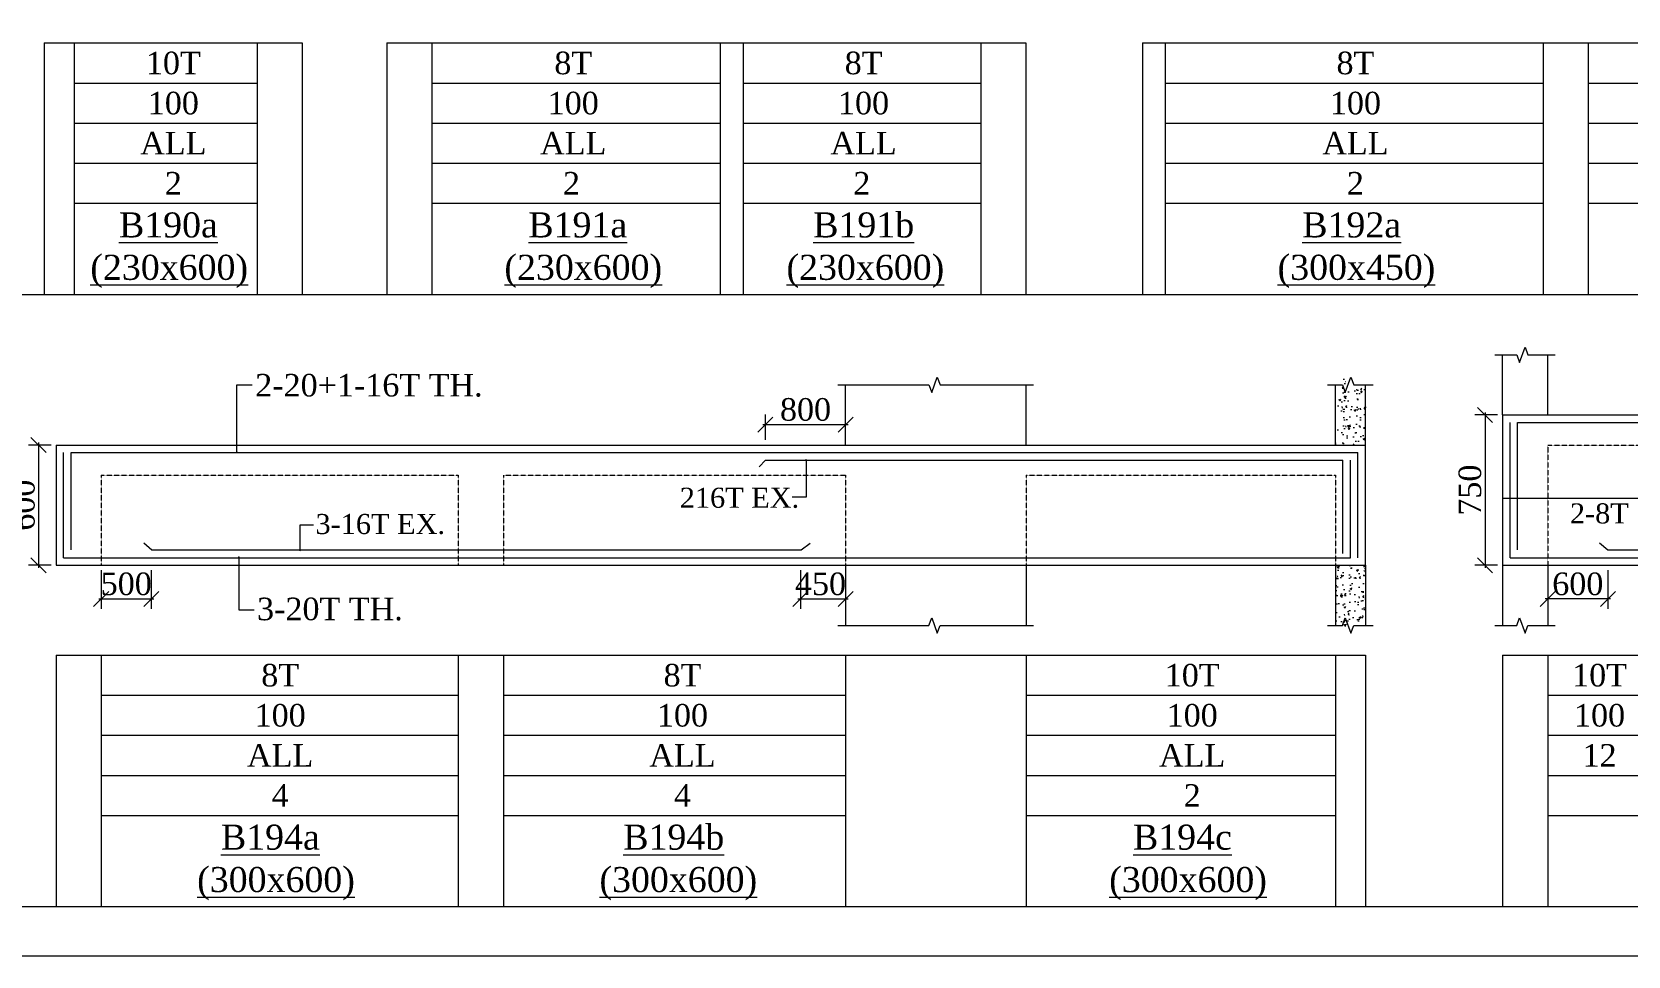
# Model space of a CAD drawing. Header units: millimetres. Extents: x 9781889 to 10654170, y -7832723 to -7608561.
# Drawn here: x 10499158 to 10515077, y -7801878 to -7792657 of the extents above; entities that cross this region are included whole.
import ezdxf
from ezdxf.enums import TextEntityAlignment as Align

# ---------------------------------------------------------------- set-up
doc = ezdxf.new("R2010")
doc.units = ezdxf.units.MM
doc.header["$LTSCALE"] = 10
doc.header["$PDMODE"] = 3
doc.linetypes.add('HIDDEN', pattern=[0.375, 0.25, -0.125])
for name, color, linetype, lineweight in [('S-CUT OUT LINE', 9, 'Continuous', 0), ('S-DIM L.S.', 7, 'Continuous', 0), ('S-HATCH', 8, 'Continuous', 0), ('S-L.S.SECTION', 5, 'Continuous', 0), ('S-L.S.SLAB LINE', 252, 'HIDDEN', 0), ('S-L.S.STEEL', 1, 'Continuous', 9), ('S-L.S.STEEL 1', 6, 'Continuous', 0), ('S-SECTION MARK', 7, 'Continuous', 0), ('S-SHEET', 251, 'Continuous', 0), ('S-TEXT', 7, 'Continuous', 0), ('S-TEXT L.S. BEAM NO.', 30, 'Continuous', 0), ('S-TEXT. L.S.', 7, 'Continuous', 0)]:
    doc.layers.add(name, color=color, linetype=linetype, lineweight=lineweight)
doc.styles.add('135', font='arial.ttf', dxfattribs={"width": 0.8, "height": 135})
doc.styles.get("Standard").update_dxf_attribs({"font": 'arial.ttf'})
doc.styles.add('TEXT', font='times.ttf')
doc.dimstyles.new('75', dxfattribs={"dimtxt": 135, "dimasz": 90, "dimexe": 0.1, "dimexo": 0.03, "dimgap": 0.09, "dimtad": 1, "dimdec": 0, "dimzin": 0, "dimdsep": 46, "dimtxsty": '135', "dimblk": 'ARCHTICK', "dimcen": 0.09, "dimclrd": 256, "dimclre": 256, "dimclrt": 256, "dimadec": 0, "dimazin": 0, "dimtfac": 1, "dimtdec": 0, "dimtofl": 0, "dimtmove": 1, "dimatfit": 3, "dimldrblk": 'DOTSMALL', "dimfxl": 1, "dimtolj": 1, "dimtzin": 0, "dimlwd": -1, "dimlwe": -1, "dimarcsym": 0})
doc.dimstyles.new('SETU_1', dxfattribs={"dimtxt": 200, "dimasz": 150, "dimexe": 100, "dimexo": 50, "dimgap": 35, "dimtad": 1, "dimdec": 0, "dimzin": 0, "dimdsep": 46, "dimtxsty": 'Standard', "dimblk": 'OBLIQUE', "dimcen": 150, "dimdle": 25, "dimclrd": 256, "dimclre": 7, "dimclrt": 256, "dimadec": 0, "dimazin": 0, "dimtfac": 1, "dimtdec": 0, "dimtofl": 0, "dimtmove": 1, "dimatfit": 3, "dimfxl": 1, "dimtolj": 1, "dimtzin": 0, "dimlwd": -1, "dimlwe": 5, "dimarcsym": 1})
pattern_1 = [(49.99999999999999, (472587.036938699, 27763.10288632847), (182.184668996004, -15.93908553890309), [19.05, -209.55]), (355, (472587.036938699, 27763.10288632847), (-35.24342142496934, 191.0568452390351), [15.24, -167.64058417]), (100.4514447, (472602.2189456988, 27761.77463282831), (146.9412470903533, 175.1177519121951), [16.19000879999999, -178.0902445999999]), (46.18420000000001, (472587.036938699, 27813.90288632829), (271.0790408921299, -42.04232793272715), [28.575, -314.325]), (96.63555760999992, (472609.626838699, 27810.39938632865), (237.404134051503, 247.4261245977215), [24.28502314, -267.13560816]), (351.1841511700001, (472587.036938699, 27813.90288632829), (237.404134064977, 247.4261245855326), [22.85996707, -251.45973192]), (21, (472612.4369386993, 27801.2028863281), (151.6143912691325, -102.2651981870876), [19.05, -209.55]), (326.0000000000001, (472612.4369386993, 27801.2028863281), (61.80202834764707, 184.1879661223193), [15.24, -167.64]), (71.45144499999999, (472625.0714712981, 27792.68078642804), (213.4164192787161, 81.92276888590524), [16.1900088, -178.0899376]), (37.50000000000001, (472587.036938699, 27763.10288632847), (3.088603250591817, 84.55503887315311), [0, -165.608, 0, -170.18, 0, -168.275]), (7.499999999999999, (472587.036938699, 27763.10288632847), (66.81966251030575, 100.1805748181195), [0, -97.02799999999999, 0, -161.798, 0, -64.135]), (327.5, (472530.394938698, 27763.10288632847), (135.5905951668714, -5.728743992673444), [0, -63.5, 0, -198.12, 0, -262.89]), (317.5, (472504.9949386995, 27763.10288632847), (148.129181386018, 25.42649103333303), [0, -82.55, 0, -131.572, 0, -186.69])]

# ---------------------------------------------------------------- blocks, each defined once
blk = doc.blocks.new('_ArchTick')
at = {"color": 0, "linetype": 'ByBlock', "const_width": 0.15}
blk.add_lwpolyline([(-0.5, -0.5), (0.5, 0.5)], dxfattribs=at)
blk = doc.blocks.new('_Oblique')
at = {"color": 0, "linetype": 'ByBlock', "lineweight": -2}
blk.add_line((-0.5, -0.5), (0.5, 0.5), dxfattribs=at)
blk = doc.blocks.new('*D1066')
at = {"layer": 'Defpoints', "color": 0, "transparency": 16777216}
for p in [(10499398.40778614, -7796778.75736119), (10499223.25782131, -7797978.757364171), (10499398.40778708, -7797978.757364171)]:
    blk.add_point(p, dxfattribs=at)
at = {"layer": 'S-DIM L.S.', "transparency": 16777216}
blk.add_line((10499223.25782131, -7796753.75736119), (10499223.25782131, -7798003.757364171), dxfattribs=at)
at = {"layer": 'S-DIM L.S.', "color": 7, "lineweight": 5, "transparency": 16777216}
for p, q in [((10499348.40778614, -7796778.75736119), (10499123.25782131, -7796778.75736119)), ((10499348.40778708, -7797978.757364171), (10499123.25782131, -7797978.757364171))]:
    blk.add_line(p, q, dxfattribs=at)
at = {"layer": 'S-DIM L.S.', "transparency": 16777216, "xscale": 150, "yscale": 150, "zscale": 150}
for p, rotation in [((10499223.25782131, -7796778.75736119), 90), ((10499223.25782131, -7797978.757364171), 270)]:
    blk.add_blockref('_Oblique', p, dxfattribs=dict(at, rotation=rotation))
at = {"layer": 'S-DIM L.S.', "transparency": 16777216, "insert": (10499073.81117387, -7797378.757362682), "char_height": 225, "attachment_point": 5, "rotation": 90, "style": 'TEXT'}
blk.add_mtext('\\A1;600', dxfattribs=at)
blk = doc.blocks.new('*D1073')
at = {"layer": 'Defpoints', "color": 0, "transparency": 16777216}
for p in [(10513825.63560599, -7796478.75736678), (10513650.48564119, -7797978.75736976), (10513825.63560692, -7797978.75736976)]:
    blk.add_point(p, dxfattribs=at)
at = {"layer": 'S-DIM L.S.', "color": 7, "lineweight": 5, "transparency": 16777216}
for p, q in [((10513775.63560599, -7796478.75736678), (10513550.48564119, -7796478.75736678)), ((10513775.63560692, -7797978.75736976), (10513550.48564119, -7797978.75736976))]:
    blk.add_line(p, q, dxfattribs=at)
at = {"layer": 'S-DIM L.S.', "transparency": 16777216}
blk.add_line((10513650.48564119, -7796453.75736678), (10513650.48564119, -7798003.75736976), dxfattribs=at)
at = {"layer": 'S-DIM L.S.', "transparency": 16777216, "xscale": 150, "yscale": 150, "zscale": 150}
for p, rotation in [((10513650.48564119, -7796478.75736678), 90), ((10513650.48564119, -7797978.75736976), 270)]:
    blk.add_blockref('_Oblique', p, dxfattribs=dict(at, rotation=rotation))
at = {"layer": 'S-DIM L.S.', "transparency": 16777216, "insert": (10513500.7145525, -7797228.757368272), "char_height": 225, "attachment_point": 5, "rotation": 90, "style": 'TEXT'}
blk.add_mtext('\\A1;750', dxfattribs=at)
blk = doc.blocks.new('*D1075')
at = {"layer": 'Defpoints', "color": 0, "transparency": 16777216}
for p in [(10514275.788171, -7797978.757382812, 0.0148120577035693), (10514875.91104803, -7797978.757384675, 0.0147644726574974), (10514275.788171, -7798314.830125751)]:
    blk.add_point(p, dxfattribs=at)
at = {"layer": 'S-DIM L.S.', "color": 7, "lineweight": 5, "transparency": 16777216}
for p, q in [((10514275.788171, -7798028.757382812), (10514275.788171, -7798414.830125751)), ((10514875.91104803, -7798028.757384675), (10514875.91104803, -7798414.830125751))]:
    blk.add_line(p, q, dxfattribs=at)
at = {"layer": 'S-DIM L.S.', "transparency": 16777216}
blk.add_line((10514900.91104803, -7798314.830125751), (10514250.788171, -7798314.830125751), dxfattribs=at)
at = {"layer": 'S-DIM L.S.', "transparency": 16777216, "xscale": 150, "yscale": 150, "zscale": 150, "rotation": 180}
blk.add_blockref('_Oblique', (10514275.788171, -7798314.830125751), dxfattribs=at)
at = {"layer": 'S-DIM L.S.', "transparency": 16777216, "xscale": 150, "yscale": 150, "zscale": 150}
blk.add_blockref('_Oblique', (10514875.91104803, -7798314.830125751), dxfattribs=at)
at = {"layer": 'S-DIM L.S.', "transparency": 16777216, "insert": (10514575.84960951, -7798165.383478311), "char_height": 225, "attachment_point": 5, "style": 'TEXT'}
blk.add_mtext('\\A1;600', dxfattribs=at)
blk = doc.blocks.new('*D1218')
at = {"layer": 'Defpoints', "color": 0, "transparency": 16777216}
for p in [(10507273.33848804, -7796574.953732503), (10506473.33848804, -7796778.757355598, 0.0148120577035693), (10507273.33848804, -7796778.757355598, 0.0148120577035693)]:
    blk.add_point(p, dxfattribs=at)
at = {"layer": 'S-DIM L.S.', "transparency": 16777216}
blk.add_line((10506448.33848804, -7796574.953732503), (10507298.33848804, -7796574.953732503), dxfattribs=at)
at = {"layer": 'S-DIM L.S.', "color": 7, "lineweight": 5, "transparency": 16777216}
for p, q in [((10506473.33848804, -7796728.757355598), (10506473.33848804, -7796474.953732503)), ((10507273.33848804, -7796728.757355598), (10507273.33848804, -7796474.953732503))]:
    blk.add_line(p, q, dxfattribs=at)
at = {"layer": 'S-DIM L.S.', "transparency": 16777216, "xscale": 150, "yscale": 150, "zscale": 150, "rotation": 180}
blk.add_blockref('_Oblique', (10506473.33848804, -7796574.953732503), dxfattribs=at)
at = {"layer": 'S-DIM L.S.', "transparency": 16777216, "xscale": 150, "yscale": 150, "zscale": 150}
blk.add_blockref('_Oblique', (10507273.33848804, -7796574.953732503), dxfattribs=at)
at = {"layer": 'S-DIM L.S.', "transparency": 16777216, "insert": (10506873.33848804, -7796425.507085063), "char_height": 225, "attachment_point": 5, "style": 'TEXT'}
blk.add_mtext('\\A1;800', dxfattribs=at)
blk = doc.blocks.new('*D1219')
at = {"layer": 'Defpoints', "color": 0, "transparency": 16777216}
for p in [(10506822.61561975, -7797978.757088496, 0.0147644726574974), (10507272.73849677, -7797978.757086634, 0.0148120577035693), (10507272.73849677, -7798314.829829573)]:
    blk.add_point(p, dxfattribs=at)
at = {"layer": 'S-DIM L.S.', "color": 7, "lineweight": 5, "transparency": 16777216}
for p, q in [((10506822.61561975, -7798028.757088496), (10506822.61561975, -7798414.829829573)), ((10507272.73849677, -7798028.757086634), (10507272.73849677, -7798414.829829573))]:
    blk.add_line(p, q, dxfattribs=at)
at = {"layer": 'S-DIM L.S.', "transparency": 16777216}
blk.add_line((10506797.61561975, -7798314.829829573), (10507297.73849677, -7798314.829829573), dxfattribs=at)
at = {"layer": 'S-DIM L.S.', "transparency": 16777216, "xscale": 150, "yscale": 150, "zscale": 150, "rotation": 180}
blk.add_blockref('_Oblique', (10506822.61561975, -7798314.829829573), dxfattribs=at)
at = {"layer": 'S-DIM L.S.', "transparency": 16777216, "xscale": 150, "yscale": 150, "zscale": 150}
blk.add_blockref('_Oblique', (10507272.73849677, -7798314.829829573), dxfattribs=at)
at = {"layer": 'S-DIM L.S.', "transparency": 16777216, "insert": (10507022.67705826, -7798165.383182133), "char_height": 225, "attachment_point": 5, "style": 'TEXT'}
blk.add_mtext('\\A1;450', dxfattribs=at)
blk = doc.blocks.new('*D1220')
at = {"layer": 'Defpoints', "color": 0, "transparency": 16777216}
for p in [(10499848.45865101, -7797978.757367893, 0.0147644726574974), (10500348.58152803, -7797978.75736603, 0.0148120577035693), (10500348.58152803, -7798314.830108969)]:
    blk.add_point(p, dxfattribs=at)
at = {"layer": 'S-DIM L.S.', "color": 7, "lineweight": 5, "transparency": 16777216}
for p, q in [((10499848.45865101, -7798028.757367893), (10499848.45865101, -7798414.830108969)), ((10500348.58152803, -7798028.75736603), (10500348.58152803, -7798414.830108969))]:
    blk.add_line(p, q, dxfattribs=at)
at = {"layer": 'S-DIM L.S.', "transparency": 16777216}
blk.add_line((10499823.45865101, -7798314.830108969), (10500373.58152803, -7798314.830108969), dxfattribs=at)
at = {"layer": 'S-DIM L.S.', "transparency": 16777216, "xscale": 150, "yscale": 150, "zscale": 150, "rotation": 180}
blk.add_blockref('_Oblique', (10499848.45865101, -7798314.830108969), dxfattribs=at)
at = {"layer": 'S-DIM L.S.', "transparency": 16777216, "xscale": 150, "yscale": 150, "zscale": 150}
blk.add_blockref('_Oblique', (10500348.58152803, -7798314.830108969), dxfattribs=at)
at = {"layer": 'S-DIM L.S.', "transparency": 16777216, "insert": (10500098.52008952, -7798165.383461529), "char_height": 225, "attachment_point": 5, "style": 'TEXT'}
blk.add_mtext('\\A1;500', dxfattribs=at)

msp = doc.modelspace()

# ---------------------------------------------------------------- hatches: boundary and pattern name
at = {"layer": 'S-HATCH'}
h = msp.add_hatch(dxfattribs=at)
h.set_pattern_fill('AR-CONC', color=256)
h.set_pattern_definition(pattern_1)
h.paths.add_polyline_path([(10512158.33848804, -7796178.757359689), (10512158.33848804, -7796778.757359316), (10512458.32394802, -7796778.757359317), (10512458.32394802, -7796178.757359689), (10512270.54995856, -7796178.757359689), (10512242.57965292, -7796101.909577331), (10512186.63904163, -7796255.605142048), (10512158.66873692, -7796178.757359689)])
h = msp.add_hatch(dxfattribs=at)
h.set_pattern_fill('AR-CONC', color=256)
h.set_pattern_definition(pattern_1)
h.paths.add_polyline_path([(10512158.33848804, -7797978.757360434), (10512158.33848804, -7798578.757361932), (10512158.66873692, -7798578.757361932), (10512186.63904163, -7798501.909579573), (10512242.57965292, -7798655.60514429), (10512270.54995856, -7798578.757361932), (10512458.32394802, -7798578.757361932), (10512458.32394802, -7797978.757360434)])

# ---------------------------------------------------------------- linework, layer by layer
at = {"layer": 'S-CUT OUT LINE', "color": 5}
for points, elevation in [([(10513747.44959327, -7795878.757367149), (10513966.98381061, -7795878.757367149), (10513994.95411532, -7795955.605149508), (10514050.89472661, -7795801.90958479), (10514078.86503225, -7795878.757367149), (10514350.73730633, -7795878.757367149)], 0.005171457911836579), ([(10507195.05074461, -7796178.75735597), (10508103.66873692, -7796178.75735597), (10508131.63904163, -7796255.605138329), (10508187.57965292, -7796101.909573612), (10508215.54995856, -7796178.75735597), (10509148.33848823, -7796178.757359689)], 0.003187560409616568), ([(10512080.05074461, -7796178.757365278), (10512228.66873692, -7796178.757359689), (10512256.63904163, -7796255.605142048), (10512312.57965292, -7796101.909577331), (10512340.54995856, -7796178.757359689), (10512533.33848823, -7796178.757359689)], 0.003187560409616568), ([(10507195.05074461, -7798578.757358213), (10508103.66873692, -7798578.757358213), (10508131.63904163, -7798501.909575854), (10508187.57965292, -7798655.605140571), (10508215.54995856, -7798578.757358213), (10509148.33848823, -7798578.757361932)], 0.003187560409616568), ([(10512080.05074461, -7798578.757367521), (10512228.66873692, -7798578.757361932), (10512256.63904163, -7798501.909579573), (10512312.57965292, -7798655.60514429), (10512340.54995856, -7798578.757361932), (10512533.33848823, -7798578.757361932)], 0.003187560409616568), ([(10513747.44959327, -7798578.757369392), (10513966.98381061, -7798578.757369392), (10513994.95411532, -7798501.909587033), (10514050.89472661, -7798655.60515175), (10514078.86503225, -7798578.757369392), (10514350.73730633, -7798578.757369392)], 0.005171457911836579)]:
    msp.add_lwpolyline(points, dxfattribs=dict(at, elevation=elevation))
at = {"layer": 'S-L.S.SECTION'}
for p, q in [((10513825.7373367, -7796478.757366776, 0.00357713243248358), (10513825.7373367, -7795878.757367149, 0.00357713231606828)), ((10514275.73730615, -7796478.757366776, 0.00357713243248358), (10514275.73730615, -7795878.757367149, 0.00357713231606828)), ((10507273.33848804, -7796778.757355598, 0.003187560409616569), (10507273.33848804, -7796178.75735597, 0.003187560293201269)), ((10509073.33848804, -7796778.757359317, 0.003074440700620468), (10509073.33848804, -7796178.757359689, 0.003074440584205169)), ((10512158.33848804, -7796778.757364905, 0.003074440700620468), (10512158.33848804, -7796178.757365278, 0.003074440584205169)), ((10512458.33848804, -7796778.757359317, 0.003074440700620468), (10512458.33848804, -7796178.757359689, 0.003074440584205169)), ((10513825.63560598, -7796478.757366776, 0.00351072936731773), (10520560.82211148, -7796478.757363645, 0.003500922051147828)), ((10513825.68647183, -7796478.757366776, 0.003522577376462912), (10513825.68647086, -7797978.757373483, 0.003522577376462912)), ((10499398.40778614, -7796778.757361187, 0.003491027964408579), (10512458.33848804, -7796778.757361187, 0.003074440700620468)), ((10499398.45865199, -7796778.757361187, 0.003502875973553761), (10499398.45865101, -7797978.757367893, 0.003502875973553761)), ((10512458.33848804, -7797978.757362304, 0.003046279376325168), (10512458.33848804, -7796778.757361187, 0.003046279376325168)), ((10499398.40778614, -7797978.757362304, 0.003491027964408579), (10512458.33848804, -7797978.757362304, 0.003074440700620468)), ((10507273.33848804, -7797978.757358585, 0.003187560409616569), (10507273.33848804, -7798578.757358213, 0.003187560293201269)), ((10509073.33848804, -7797978.757362304, 0.003074440700620468), (10509073.33848804, -7798578.757361932, 0.003074440584205169)), ((10512158.33848804, -7797978.757367893, 0.003074440700620468), (10512158.33848804, -7798578.757367521, 0.003074440584205169)), ((10512458.33848804, -7797978.757362304, 0.003074440700620468), (10512458.33848804, -7798578.757361932, 0.003074440584205169)), ((10513825.63560598, -7797978.757367894, 0.00351072936731773), (10525564.57851472, -7797978.757362306, 0.003606356515846089)), ((10513825.7373367, -7797978.757369764, 0.00357713243248358), (10513825.7373367, -7798578.757369392, 0.00357713231606828)), ((10514275.73730615, -7797978.757369764, 0.00357713243248358), (10514275.73730615, -7798578.757369392, 0.00357713231606828))]:
    msp.add_line(p, q, dxfattribs=at)
at = {"layer": 'S-L.S.SLAB LINE', "ltscale": 0.3}
for p, q in [((10513825.63560598, -7796778.757372365, 0.003557852358102064), (10513825.68647086, -7796778.757372365, 0.003557852582525941)), ((10514275.788171, -7796778.757366777, 0.00349835745489908), (10516255.78820156, -7796778.757366776, 0.003530178836615253)), ((10514275.788171, -7796778.757366778, 0.00364353549764863), (10514275.788171, -7797978.757382812, 0.00364353549764863)), ((10499398.40778614, -7797078.757366776, 0.003538150955192914), (10499398.45865101, -7797078.757366776, 0.00353815117961679)), ((10499848.45865101, -7797078.757366776, 0.003345633240933003), (10503410.57314147, -7797078.757366776, 0.00367279134650584)), ((10499848.45865101, -7797078.757366776, 0.003670485173075912), (10499848.45865101, -7797978.757367893, 0.003670485173075912)), ((10503410.57314147, -7797078.757366776, 0.004011728282924737), (10503410.57314147, -7797978.757367893, 0.004011728282924737)), ((10503860.57314147, -7797078.757366776, 0.003659133802417151), (10507273.33848804, -7797078.757366778, 0.003187813257600485)), ((10503860.57314147, -7797078.757366776, 0.004011728282924737), (10503860.57314147, -7797978.757367893, 0.004011728282924737)), ((10507273.33848804, -7797078.757366776, 0.003187560409616568), (10507273.33848804, -7797978.757367893, 0.003187560409616568)), ((10509073.33848804, -7797078.757366778, 0.002939223948194195), (10512158.33848804, -7797078.757366778, 0.002503502130873728)), ((10509073.33848804, -7797078.757366776, 0.003074440700620577), (10509073.33848804, -7797978.757367894, 0.003074440700620577)), ((10512158.33848804, -7797078.757366776, 0.003074440700620468), (10512158.33848804, -7797978.757367893, 0.003074440700620468))]:
    msp.add_line(p, q, dxfattribs=at)
at = {"layer": 'S-L.S.STEEL'}
for p, q in [((10513900.63560617, -7797903.757368639, 0.00345555274389368), (10513900.63560617, -7796553.757367894, 0.00345555274389368)), ((10499473.40778632, -7797903.757363049, 0.00343585134098453), (10499473.40778632, -7796853.757362304, 0.00343585134098453)), ((10499548.40778651, -7796853.757362304, 0.0034358513409849), (10512383.33848785, -7796853.757362304, 0.003074837078647557)), ((10499548.40778651, -7797824.103126983, 0.003435851340984456), (10499548.40778651, -7796853.757362304, 0.003435851340984456)), ((10512383.33848785, -7797903.757363049, 0.003046279376325168), (10512383.33848785, -7796853.757362304, 0.003046279376325168)), ((10506473.33848804, -7796928.757357833, 0.003251860950883969), (10506410.14559336, -7796995.609512043, 0.001294506879271769)), ((10506473.33848804, -7796928.75735597, 0.003159399085321269), (10512233.28639408, -7796928.757356457, 0.003167044688521455)), ((10512233.33848748, -7797860.264679477, 0.003046279376325168), (10512233.33848748, -7796928.757361559, 0.003046279376325168)), ((10512308.33848767, -7797903.757363049, 0.003046279376325168), (10512308.33848767, -7796928.757361559, 0.003046279376325168)), ((10499473.40778633, -7797903.75736305, 0.003489813677627991), (10512308.33848767, -7797903.757363049, 0.003075365385739668)), ((10513900.63560617, -7797903.75736864, 0.003509515080537142), (10525493.67313345, -7797903.757363118, 0.003493974452607749))]:
    msp.add_line(p, q, dxfattribs=at)
for points, elevation in [([(10506920.64186181, -7797760.544575243), (10506831.14186204, -7797828.757091849), (10500354.34343687, -7797828.757097438), (10500272.3434374, -7797758.044581354)], -0.0114737323770658), ([(10518250.16532529, -7797760.544850915), (10518160.66532552, -7797828.757367521), (10514875.9110471, -7797828.757388027), (10514793.91104762, -7797758.044871943)], -0.009559880493059048)]:
    msp.add_lwpolyline(points, dxfattribs=dict(at, elevation=elevation))
msp.add_polyline3d([(10513975.63560635, -7797824.103132573, 0.003455552743893607), (10513975.63560635, -7796553.757367894, 0.003455552743893607), (10520486.7072538, -7796553.757365601, 0.003468794657201082), (10520486.7072538, -7797823.685511637, 0.003468794657201082)], dxfattribs=at)
at = {"layer": 'S-L.S.STEEL 1'}
msp.add_line((10513825.68647134, -7797308.35377891, 0.003522577376462912), (10520486.7072538, -7797308.35377193, 0.003468794657201082), dxfattribs=at)
at = {"layer": 'S-SHEET'}
for p, q in [((10499278.40778614, -7792767.321952632, 0.003562906910035987), (10501853.40778614, -7792767.321952632, 0.003565244934982011)), ((10499278.40778614, -7792767.321952632, 0.003577132374275982), (10499278.40778614, -7795276.609354666, 0.003577132374275982)), ((10499578.40778614, -7792767.321952632, 0.003577132374275982), (10499578.40778614, -7795276.609354666, 0.003577132374275982)), ((10501403.40778614, -7792767.321952632, 0.003577132374275982), (10501403.40778614, -7795276.609354666, 0.003577132374275982)), ((10501853.40778614, -7792767.321952632, 0.003577132374275982), (10501853.40778614, -7795276.609354666, 0.003577132374275982)), ((10502696.20356393, -7792767.321992993, 0.003562906910035988), (10509071.20442796, -7792767.321992992, 0.004501564863076572)), ((10502696.20356393, -7792767.321992993, 0.003577132374275982), (10502696.20356393, -7795276.609395027, 0.003577132374275982)), ((10503146.20356393, -7792767.321992993, 0.003577132374275982), (10503146.20356393, -7795276.609395027, 0.003577132374275982)), ((10506021.20354687, -7792767.321992993, 0.005579439892985994), (10506021.20354687, -7795276.609395027, 0.005579439892985994)), ((10506251.20354688, -7792767.321992993, 0.004098234122629094), (10506251.20354688, -7795276.609395027, 0.004098234122629094)), ((10508621.20442894, -7792767.321992992, 0.00409823412263009), (10508621.20442894, -7795276.609395026, 0.00409823412263009)), ((10509071.20442796, -7792767.321992993, 0.00409823412263049), (10509071.20442796, -7795276.609395027, 0.00409823412263049)), ((10510235.92093451, -7792767.321952632, 0.00357713237427593), (10510235.92093451, -7795276.609354666, 0.00357713237427593)), ((10510235.92093451, -7792767.321952632, 0.00357713237427593), (10537793.83576808, -7792767.321950762, 0.00345221494268118)), ((10510461.82631579, -7792767.321950762, 0.003463933229426685), (10510461.82631579, -7795276.609352795, 0.003463933229426685)), ((10514228.83576809, -7792767.321950762, 0.003463933229426685), (10514228.83576809, -7795276.609352795, 0.003463933229426685)), ((10514678.83576809, -7792767.321950762, 0.003504341218689224), (10514678.83576809, -7795276.609352795, 0.003504341218689224)), ((10499578.40778614, -7793167.321951142, 0.003520592264747712), (10501403.40778614, -7793167.321951142, 0.003510262204698734)), ((10503146.20356393, -7793167.321991503, 0.003520592264747713), (10506021.20354687, -7793167.321991502, 0.005512569723407456)), ((10506251.20354687, -7793167.321991502, 0.005671927921047037), (10508621.20442894, -7793167.321991501, 0.007314010829601917)), ((10510461.82631579, -7793167.321949271, 0.003463933229426685), (10514228.83576809, -7793167.321949271, 0.003423130755110184)), ((10514678.83576809, -7793167.321949271, 0.00345820508734981), (10519658.83576809, -7793167.321949271, 0.003397063059849437)), ((10499578.40778614, -7793567.321951514, 0.003520592264747712), (10501403.40778614, -7793567.321951514, 0.003510262204698734)), ((10503146.20356393, -7793567.321991876, 0.003520592264747713), (10506021.20354687, -7793567.321991876, 0.005512569723407456)), ((10506251.20354687, -7793567.321991876, 0.005671927921047037), (10508621.20442894, -7793567.321991875, 0.007314010829601917)), ((10510461.82631579, -7793567.321949644, 0.003463933229426685), (10514228.83576809, -7793567.321949644, 0.003423130755110184)), ((10514678.83576809, -7793567.321949644, 0.00345820508734981), (10519658.83576809, -7793567.321949644, 0.003397063059849437)), ((10499578.40778614, -7793967.321951887, 0.003520592264747712), (10501403.40778614, -7793967.321951887, 0.003510262204698734)), ((10503146.20356393, -7793967.321992248, 0.003520592264747713), (10506021.20354687, -7793967.321992247, 0.005512569723407456)), ((10506251.20354687, -7793967.321992247, 0.005671927921047037), (10508621.20442894, -7793967.321992247, 0.007314010829601917)), ((10510461.82631579, -7793967.321950017, 0.003463933229426685), (10514228.83576809, -7793967.321950017, 0.003423130755110184)), ((10514678.83576809, -7793967.321950017, 0.00345820508734981), (10519658.83576809, -7793967.321950017, 0.003397063059849437)), ((10499578.40778614, -7794367.321952259, 0.003520592264747712), (10501403.40778614, -7794367.321952259, 0.003510262204698734)), ((10503146.20356393, -7794367.321992621, 0.003520592264747713), (10506021.20354687, -7794367.321992621, 0.005512569723407456)), ((10506251.20354687, -7794367.321992621, 0.005671927921047037), (10508621.20442894, -7794367.32199262, 0.007314010829601917)), ((10510461.82631579, -7794367.321950389, 0.003463933229426685), (10514228.83576809, -7794367.321950389, 0.003423130755110184)), ((10514678.83576809, -7794367.321950389, 0.00345820508734981), (10519658.83576809, -7794367.321950389, 0.003397063059849437)), ((10488158.65904227, -7795276.609354665, 0.00357713237427593), (10539492.81563114, -7795276.609354665, 0.00357713237427593)), ((10499278.40778614, -7795276.609354666, 0.003647865294736788), (10501853.40778614, -7795276.609354666, 0.003650203319682811)), ((10502696.20356393, -7795276.609395027, 0.003647865294736788), (10509071.20442796, -7795276.609395026, 0.004586523247777371)), ((10510235.92093451, -7795276.609354666, 0.00366209075897673), (10537793.83576808, -7795276.609352795, 0.00353717332738198)), ((10499398.40778614, -7798875.257363034, 0.003597157459418279), (10512458.33848804, -7798875.257363034, 0.003074440700621576)), ((10499398.40778614, -7798875.257363034, 0.00357713237427593), (10499398.40778614, -7801384.544765068, 0.00357713237427593)), ((10499848.40778613, -7798875.257363034, 0.003744741573798481), (10499848.40778613, -7801384.544765068, 0.003744741573798481)), ((10503410.57314147, -7798875.257363034, 0.003647865294733182), (10503410.57314147, -7801384.544765068, 0.003647865294733182)), ((10503860.57314147, -7798875.257363034, 0.003598850718569341), (10503860.57314147, -7801384.544765068, 0.003598850718569341)), ((10507273.33848804, -7798875.257363034, 0.003187560409616568), (10507273.33848804, -7801384.544765068, 0.003187560409616568)), ((10509073.33848804, -7798875.257363034, 0.003187560409616568), (10509073.33848804, -7801384.544765068, 0.003187560409616568)), ((10512158.33848804, -7798875.257363034, 0.003074440700620468), (10512158.33848804, -7801384.544765068, 0.003074440700620468)), ((10512458.33848804, -7798875.257363034, 0.003074440700620468), (10512458.33848804, -7801384.544765068, 0.003074440700620468)), ((10513825.7373367, -7798875.257363035, 0.004846665245616402), (10525564.57851472, -7798875.257363036, 0.005635582783876531)), ((10513825.7373367, -7798875.257363035, 0.00357713237427593), (10513825.7373367, -7801384.544765069, 0.00357713237427593)), ((10514275.73730615, -7798875.257363035, 0.00357713237427593), (10514275.73730615, -7801384.544765069, 0.00357713237427593)), ((10499848.40778613, -7799275.257361544, 0.003688201464270211), (10503410.57314147, -7799275.257361544, 0.003822770246951385)), ((10503860.57314147, -7799275.257361544, 0.003784631205514797), (10507273.33848804, -7799275.257361545, 0.00312069024003932)), ((10509073.33848804, -7799275.257361545, 0.002770506850180314), (10512158.33848804, -7799275.257361544, 0.002156713186288557)), ((10514275.73730614, -7799275.257361544, 0.003437885570965764), (10518760.73733671, -7799275.257361544, 0.003497542853935607)), ((10499848.40778613, -7799675.257361917, 0.003688201464270211), (10503410.57314147, -7799675.257361917, 0.003822770246951385)), ((10503860.57314147, -7799675.257361917, 0.003784631205514797), (10507273.33848804, -7799675.257361918, 0.00312069024003932)), ((10509073.33848804, -7799675.257361918, 0.002770506850180314), (10512158.33848804, -7799675.257361917, 0.002156713186288557)), ((10514275.73730614, -7799675.257361918, 0.003437885570965764), (10518760.73733671, -7799675.257361918, 0.003497542853935607)), ((10499848.40778613, -7800075.257362289, 0.003688201464270211), (10503410.57314147, -7800075.257362289, 0.003822770246951385)), ((10503860.57314147, -7800075.257362289, 0.003784631205514797), (10507273.33848804, -7800075.25736229, 0.00312069024003932)), ((10509073.33848804, -7800075.25736229, 0.002770506850180314), (10512158.33848804, -7800075.257362289, 0.002156713186288557)), ((10514275.73730614, -7800075.257362288, 0.003437885570965764), (10518760.73733671, -7800075.257362288, 0.003497542853935607)), ((10499848.40778613, -7800475.257362662, 0.003688201464270211), (10503410.57314147, -7800475.257362662, 0.003822770246951385)), ((10503860.57314147, -7800475.257362662, 0.003784631205514797), (10507273.33848804, -7800475.257362662, 0.00312069024003932)), ((10509073.33848804, -7800475.257362662, 0.002770506850180314), (10512158.33848804, -7800475.257362661, 0.002156713186288557)), ((10514275.73730614, -7800475.257362662, 0.003437885570965764), (10518760.73733671, -7800475.257362663, 0.003497542853935607)), ((10488158.65904227, -7801384.544765069, 0.00357713237427593), (10539492.81563114, -7801384.544765069, 0.00357713237427593)), ((10499398.40778614, -7801384.544765068, 0.003647865294736735), (10512458.33848804, -7801384.544765068, 0.003125148535940032)), ((10513825.7373367, -7801384.544765069, 0.004931623630317203), (10525564.57851472, -7801384.54476507, 0.005720541168577332))]:
    msp.add_line(p, q, dxfattribs=at)
msp.add_lwpolyline([(10488158.65904227, -7760218.129693165), (10539492.81563114, -7760218.129693165), (10539492.81563114, -7801877.659525417), (10488158.65904227, -7801877.659525417)], close=True, dxfattribs=at)

# ---------------------------------------------------------------- texts
at = {"layer": 'S-L.S.STEEL 1', "style": 'TEXT'}
msp.add_text('2-8T SIDE.', height=199.9999999994716, dxfattribs=at).set_placement((10514496.86139899, -7797561.268792837))
at = {"layer": 'S-TEXT', "linetype": 'ByBlock', "style": 'TEXT'}
for s, p in [('10T', (10500568.10543745, -7792967.321951886, 0.003440695972058334)), ('8T', (10504556.66756075, -7792967.321992248, 0.005437672073386812)), ('8T', (10507452.40444926, -7792967.321992247, 0.007444017340292424)), ('8T', (10512357.89623028, -7792967.321950017, 0.003381137473925953)), ('100', (10500568.10543745, -7793367.321952258, 0.003440695972058334)), ('100', (10504556.66756075, -7793367.321992621, 0.005437672073386812)), ('100', (10507452.40444926, -7793367.32199262, 0.007444017340292424)), ('100', (10512357.89623028, -7793367.321950389, 0.003381137473925953)), ('ALL', (10500568.10543745, -7793767.321952631, 0.003440695972058334)), ('ALL', (10504556.66756075, -7793767.321992993, 0.005437672073386812)), ('ALL', (10507452.40444926, -7793767.321992992, 0.007444017340292424)), ('ALL', (10512357.89623028, -7793767.321950762, 0.003381137473925953)), ('2', (10500568.10543745, -7794167.321951141, 0.003585489128979534)), ('2', (10504539.38421696, -7794167.321991502, 0.005592076804425329)), ('2', (10507435.12110548, -7794167.321991501, 0.007598422071330942)), ('2', (10512357.89623028, -7794167.321949271, 0.003525930630847154)), ('8T', (10501633.5792918, -7799075.257362287, 0.003248178983409538)), ('8T', (10505646.04464277, -7799075.257362287, 0.003344583298996867)), ('10T', (10510729.92731605, -7799075.257362287, 0.002355532594454245)), ('10T', (10514792.80699963, -7799075.257362288, 0.004976171889926989)), ('100', (10501633.5792918, -7799475.25736266, 0.003248178983409538)), ('100', (10505646.04464277, -7799475.25736266, 0.003344583298996867)), ('100', (10510729.92731605, -7799475.25736266, 0.002355532594454245)), ('100', (10514792.80699963, -7799475.257362661, 0.004976171889926989)), ('ALL', (10501633.5792918, -7799875.257363033, 0.003248178983409538)), ('ALL', (10505646.04464277, -7799875.257363033, 0.003344583298996867)), ('ALL', (10510729.92731605, -7799875.257363033, 0.002355532594454245)), ('12', (10514792.80699963, -7799875.257363033, 0.004976171889926989)), ('4', (10501633.5792918, -7800275.257361542, 0.003392972140330738)), ('4', (10505646.04464277, -7800275.257361542, 0.003489376455918067)), ('2', (10510729.92731605, -7800275.257361542, 0.002500325751375445))]:
    msp.add_text(s, height=224.9999999994056, dxfattribs=at).set_placement(p, align=Align.MIDDLE_CENTER)
at = {"layer": 'S-TEXT L.S. BEAM NO.', "color": 1, "linetype": 'ByBlock', "style": 'TEXT'}
for s, p in [('%%UB190a', (10500026.18649356, -7794707.985928797, 0.003577809980965693)), ('%%UB191a', (10504109.12923119, -7794707.985969159, 0.005584397656411487)), ('%%UB191b', (10506950.19512479, -7794707.985969158, 0.007560786037658381)), ('%%U(230x600)', (10499740.31052452, -7795130.961175131, 0.003577809980965693)), ('%%U(230x600)', (10503870.18651799, -7795130.961215492, 0.005584397656411487)), ('%%U(230x600)', (10506683.81310896, -7795130.961215491, 0.007560786037658381))]:
    msp.add_text(s, height=249.9999999993395, dxfattribs=at).set_placement(p)
at = {"layer": 'S-TEXT L.S. BEAM NO.', "color": 35, "linetype": 'ByBlock', "style": 'TEXT'}
for s, p in [('%%UB192a', (10511827.83253074, -7794707.985926927, 0.003491013722591354)), ('%%U(300x450)', (10511581.63538117, -7795130.961173261, 0.003491013722591354))]:
    msp.add_text(s, height=249.9999999993395, dxfattribs=at).set_placement(p)
at = {"layer": 'S-TEXT L.S. BEAM NO.', "linetype": 'ByBlock', "style": 'TEXT'}
for s, p in [('%%UB194a', (10501043.24954346, -7800815.921339199, 0.003385292992316897)), ('%%UB194b', (10505055.71489443, -7800815.921339199, 0.003481697307904226)), ('%%UB194c', (10510139.59756771, -7800815.921339199, 0.002492646603361604)), ('%%U(300x600)', (10500805.78437888, -7801238.896585532, 0.003385292992316897)), ('%%U(300x600)', (10504818.24972984, -7801238.896585532, 0.003481697307904226)), ('%%U(300x600)', (10509902.13240313, -7801238.896585532, 0.002492646603361604))]:
    msp.add_text(s, height=249.9999999993395, dxfattribs=at).set_placement(p)
at = {"layer": 'S-TEXT. L.S.', "style": 'TEXT'}
for s, height, p in [('2-20+1-16T TH.', 225, (10501384.74337788, -7796294.481094296, 0.008931070960171813)), ('216T EX.', 199.9999999994716, (10505618.89574256, -7797404.871444132, 0.006362162246040531)), ('3-16T EX.', 199.9999999994716, (10501985.84051863, -7797666.744957591, -0.007522634802973409)), ('3-20T TH.', 225, (10501403.08480042, -7798526.607228754, 0.008896719238577312))]:
    msp.add_text(s, height=height, dxfattribs=at).set_placement(p)

# ---------------------------------------------------------------- dimensions: what is measured, and where the dimension line sits
at = {"layer": 'S-DIM L.S.'}
dim = msp.add_linear_dim(base=(10507273.33848804, -7796574.953732503, -0.01162449729395273), p1=(10506473.33848804, -7796778.757355598, 0.003187560409616569), p2=(10507273.33848804, -7796778.757355598, 0.003187560409616569), angle=180, dimstyle='SETU_1', override={"dimtxt": 225, "dimtxsty": 'TEXT'}, dxfattribs=at)
dim.commit()
dim.dimension.update_dxf_attribs({"geometry": '*D1218', "text_midpoint": (10506873.33848804, -7796425.507085063, -0.01162449729395273)})
at = {"layer": 'S-DIM L.S.', "color": 7}
for base, p1, p2, picture, middle in [((10513650.48564119, -7797978.75736976, 0.00359683377718508), (10513825.63560598, -7796478.757366776, 0.00359683377718508), (10513825.63560691, -7797978.757369757, 0.00359683377718508), '*D1073', (10513500.7145525, -7797228.757368272, 0.00359683377718508)), ((10499223.25782131, -7797978.757364171, 0.00357713237427593), (10499398.40778614, -7796778.757361187, 0.00357713237427593), (10499398.40778707, -7797978.757364167, 0.00357713237427593), '*D1066', (10499073.81117387, -7797378.757362682, 0.00357713237427593))]:
    dim = msp.add_linear_dim(base=base, p1=p1, p2=p2, angle=90, dimstyle='SETU_1', override={"dimtxt": 225, "dimlfac": 0.5, "dimtxsty": 'TEXT'}, dxfattribs=at)
    dim.commit()
    dim.dimension.update_dxf_attribs({"geometry": picture, "text_midpoint": middle})
at = {"layer": 'S-DIM L.S.'}
for base, p1, p2, picture, middle in [((10500348.58152803, -7798314.830108969, -0.01109398748442149), (10499848.45865101, -7797978.757367893, 0.003670485173075912), (10500348.58152803, -7797978.75736603, 0.003718070219147812), '*D1220', (10500098.52008952, -7798314.830108969, -0.01109398748442149)), ((10507272.73849677, -7798314.829829573, -0.01214727307915321), (10506822.61561975, -7797978.757088496, 0.00261719957834419), (10507272.73849677, -7797978.757086634, 0.00266478462441609), '*D1219', (10507022.67705826, -7798314.829829573, -0.01214727307915321))]:
    dim = msp.add_linear_dim(base=base, p1=p1, p2=p2, angle=180, dimstyle='SETU_1', override={"dimtxt": 225, "dimtxsty": 'TEXT'}, dxfattribs=at)
    dim.commit()
    dim.dimension.update_dxf_attribs({"geometry": picture, "text_midpoint": middle, "dimtype": 160})
dim = msp.add_linear_dim(base=(10514275.788171, -7798314.830125751, -0.01116852220592067), p1=(10514875.91104803, -7797978.757384675, 0.00359595045157673), p2=(10514275.788171, -7797978.757382812, 0.00364353549764863), dimstyle='SETU_1', override={"dimtxt": 225, "dimtxsty": 'TEXT'}, dxfattribs=at)
dim.commit()
dim.dimension.update_dxf_attribs({"geometry": '*D1075', "text_midpoint": (10514575.84960951, -7798314.830125751, -0.01116852220592067), "dimtype": 160})

# ---------------------------------------------------------------- leaders
at = {"layer": 'S-SECTION MARK'}
for points in [[(10501203.08130266, -7796853.757362304, 0.003238350057962613), (10501203.08130266, -7796179.349498193, 0.003238350057962613), (10501355.63789339, -7796179.349498193, 0.003238350057962613)], [(10506878.35945718, -7796928.75736156, 0.004936766965943587), (10506878.35945718, -7797299.661886793, 0.004936766965943587), (10506739.01881527, -7797299.661886793, 0.004936766965943587)], [(10501831.93286941, -7797828.757091339, -0.01008352916796115), (10501831.93286941, -7797576.424592089, -0.01008352916796115), (10501967.31365067, -7797576.424592089, -0.01008352916796115)], [(10501221.4227252, -7797899.83554846, 0.003203998336368013), (10501221.4227252, -7798421.767664079, 0.003203998336368013), (10501373.97931594, -7798421.767664079, 0.003203998336368013)]]:
    msp.add_leader(points, dimstyle='75', override={"dimasz": 75}, dxfattribs=at)

doc.saveas('drawing.dxf')
